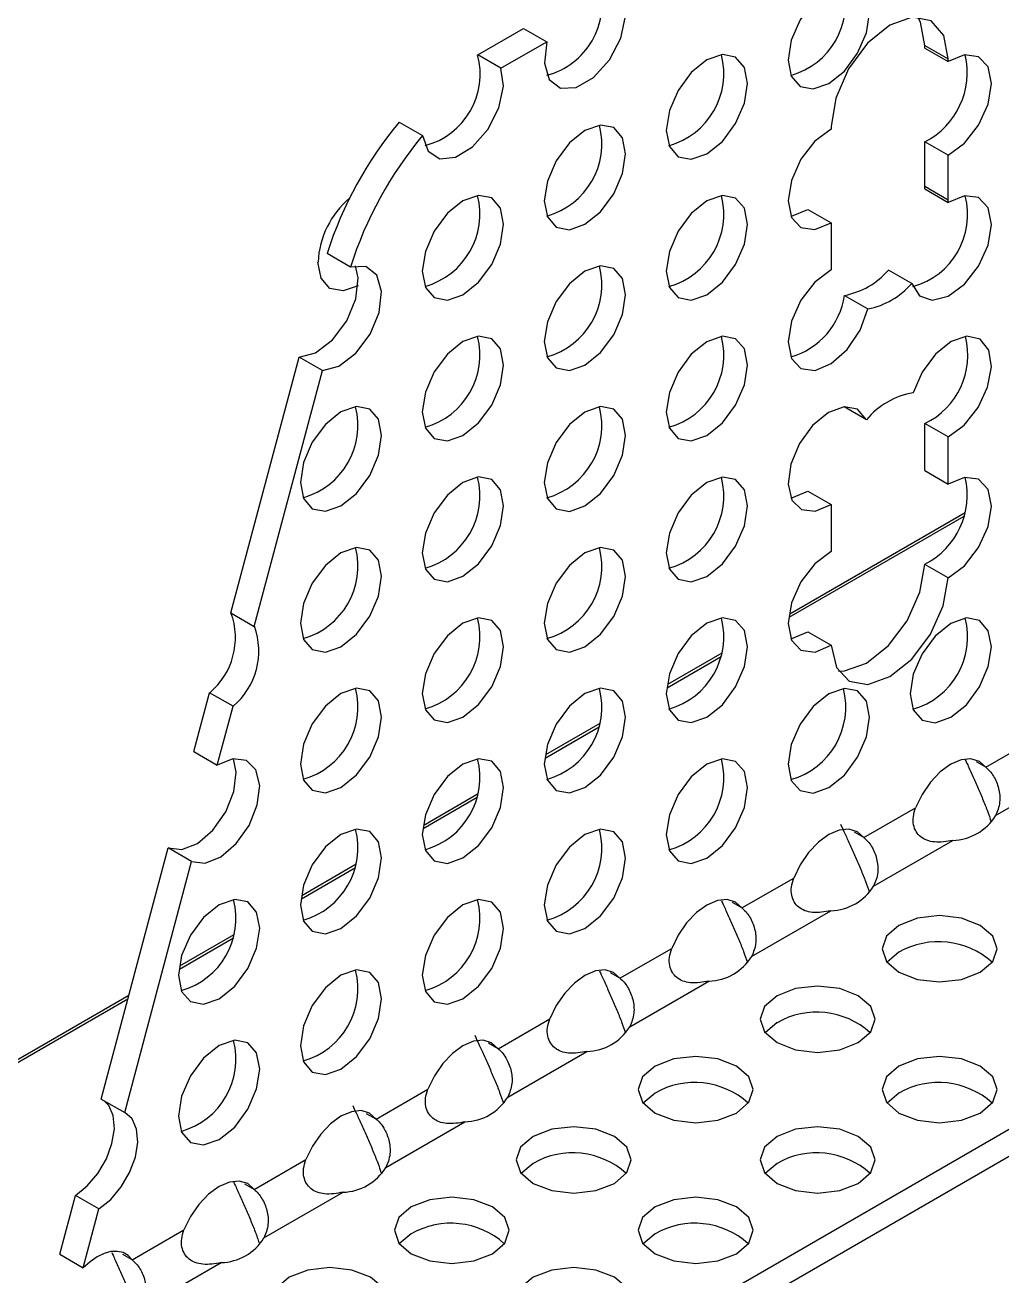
# Model space of a CAD drawing. Extents: x 0 to 8.3, y -7.63 to 0.
# Drawn here: x 4.811 to 5.873, y -6.572 to -5.212 of the extents above; entities that cross this region are included whole.
import ezdxf

# ---------------------------------------------------------------- set-up
doc = ezdxf.new("R2010")
doc.units = 0
doc.header["$LTSCALE"] = 0.5
doc.header["$MEASUREMENT"] = 0
doc.layers.add('Brackets', color=181, linetype='CONTINUOUS')
doc.layers.add('End Cap', color=92, linetype='CONTINUOUS')

msp = doc.modelspace()

# ---------------------------------------------------------------- linework, layer by layer
at = {"layer": 'Brackets', "transparency": 16777216}
for p, q in [((5.3029, -5.2447), (5.3528, -5.2159)), ((5.3528, -5.2159), (5.3782, -5.2305)), ((5.3282, -5.2593), (5.3782, -5.2305)), ((5.7892, -5.2345), (5.8146, -5.2491)), ((5.7892, -5.2374), (5.7892, -5.2345)), ((5.3282, -5.2593), (5.3029, -5.2447)), ((5.7892, -5.2374), (5.8146, -5.252)), ((5.8146, -5.252), (5.8146, -5.2491)), ((5.2176, -5.3179), (5.243, -5.3325)), ((5.6873, -5.3226), (5.6873, -5.3255)), ((5.8146, -5.3539), (5.7892, -5.3393)), ((5.7892, -5.3876), (5.7892, -5.3393)), ((5.8146, -5.4023), (5.8146, -5.3539)), ((5.7892, -5.3876), (5.8146, -5.4023)), ((5.7892, -5.3905), (5.8146, -5.4052)), ((5.6619, -5.4128), (5.6873, -5.4274)), ((5.6873, -5.4274), (5.6873, -5.4757)), ((5.1646, -5.4754), (5.1392, -5.4607)), ((5.7748, -5.4934), (5.7494, -5.4787)), ((5.7017, -5.5062), (5.7271, -5.5209)), ((5.0346, -5.8514), (5.1088, -5.5733)), ((5.1342, -5.588), (5.1088, -5.5733)), ((4.7887, -7.0724), (7.3696, -5.5829)), ((5.06, -5.8661), (5.1342, -5.588)), ((5.7256, -5.6414), (5.7013, -5.6273)), ((5.8146, -5.6602), (5.7892, -5.6455)), ((5.7892, -5.6968), (5.7892, -5.6455)), ((5.8146, -5.7114), (5.8146, -5.6602)), ((5.7892, -5.6968), (5.8146, -5.7114)), ((5.6619, -5.719), (5.6873, -5.7336)), ((5.6873, -5.7336), (5.6873, -5.7849)), ((5.8146, -5.8133), (5.7892, -5.7987)), ((5.0346, -5.8514), (5.06, -5.8661)), ((5.662, -5.8721), (5.6874, -5.8867)), ((4.9944, -6.0023), (5.0115, -5.9383)), ((5.0369, -5.953), (5.0115, -5.9383)), ((5.0198, -6.017), (5.0369, -5.953)), ((5.8554, -6.0193), (5.9117, -5.9868)), ((4.9944, -6.0023), (5.0198, -6.017)), ((5.8554, -6.0193), (5.8452, -6.0134)), ((5.866, -6.0719), (5.952, -6.0223)), ((5.7228, -6.0958), (5.7791, -6.0633)), ((5.7228, -6.0958), (5.7126, -6.0899)), ((4.8937, -6.3801), (4.9665, -6.107)), ((4.9919, -6.1217), (4.9665, -6.107)), ((5.7334, -6.1485), (5.8195, -6.0988)), ((4.9191, -6.3947), (4.9919, -6.1217)), ((5.5902, -6.1723), (5.6465, -6.1398)), ((5.5902, -6.1723), (5.58, -6.1664)), ((5.6008, -6.225), (5.6869, -6.1753)), ((4.7887, -7.0431), (6.2548, -6.1969)), ((5.4576, -6.2488), (5.514, -6.2163)), ((5.7609, -6.2205), (5.748, -6.2314)), ((5.4576, -6.2488), (5.4474, -6.2429)), ((5.4682, -6.3015), (5.5543, -6.2518)), ((5.3251, -6.3253), (5.3814, -6.2928)), ((5.6284, -6.297), (5.6154, -6.3079)), ((5.3251, -6.3253), (5.3148, -6.3194)), ((5.3356, -6.378), (5.4217, -6.3283)), ((5.1925, -6.4019), (5.2488, -6.3694)), ((5.4958, -6.3736), (5.4829, -6.3844)), ((5.7609, -6.3736), (5.748, -6.3844)), ((4.8937, -6.3801), (4.9191, -6.3947)), ((5.1925, -6.4019), (5.1822, -6.396)), ((5.2031, -6.4545), (5.2891, -6.4049)), ((5.0599, -6.4784), (5.1162, -6.4459)), ((5.3632, -6.4501), (5.3503, -6.4609)), ((5.6284, -6.4501), (5.6154, -6.4609)), ((5.0599, -6.4784), (5.0497, -6.4725)), ((4.8487, -6.5488), (4.8658, -6.4848)), ((4.8911, -6.4994), (4.8658, -6.4848)), ((5.0705, -6.5311), (5.1565, -6.4814)), ((4.8741, -6.5635), (4.8911, -6.4994)), ((4.9273, -6.5549), (4.9836, -6.5224)), ((5.2306, -6.5266), (5.2177, -6.5374)), ((5.4958, -6.5266), (5.4829, -6.5374)), ((4.8487, -6.5488), (4.8741, -6.5635)), ((4.9273, -6.5549), (4.9171, -6.549)), ((4.9379, -6.6076), (5.024, -6.5579))]:
    msp.add_line(p, q, dxfattribs=at)
at = {"layer": 'Brackets', "transparency": 16777216, "flags": 128}
for points in [[(5.6847, -5.1738), (5.6678, -5.1875), (5.6534, -5.2068), (5.6438, -5.2289), (5.6405, -5.2504), (5.6438, -5.268), (5.6534, -5.279), (5.6678, -5.2818), (5.6847, -5.2759), (5.7016, -5.2623), (5.7159, -5.2429), (5.7255, -5.2208), (5.7289, -5.1994), (5.7255, -5.1818), (5.7159, -5.1707), (5.7016, -5.1679), (5.6847, -5.1738)], [(5.3782, -5.2305), (5.3754, -5.2536), (5.3806, -5.2715), (5.393, -5.2809), (5.4101, -5.2801), (5.4289, -5.2692), (5.4461, -5.2503), (5.4584, -5.2267), (5.4636, -5.2027), (5.4608, -5.1828)], [(5.8146, -5.2491), (5.8098, -5.2238), (5.796, -5.2079), (5.7753, -5.2039), (5.751, -5.2124), (5.7266, -5.232), (5.706, -5.2599), (5.6922, -5.2917), (5.6873, -5.3226)], [(5.7892, -5.2345), (5.7844, -5.2092), (5.7814, -5.2038)], [(5.5521, -5.2503), (5.5352, -5.264), (5.5208, -5.2833), (5.5113, -5.3054), (5.5079, -5.3269), (5.5113, -5.3445), (5.5208, -5.3555), (5.5352, -5.3583), (5.5521, -5.3524), (5.569, -5.3388), (5.5833, -5.3194), (5.5929, -5.2974), (5.5963, -5.2759), (5.5929, -5.2583), (5.5833, -5.2473), (5.569, -5.2445), (5.5521, -5.2503)], [(5.8146, -5.3539), (5.8323, -5.3408), (5.8476, -5.3211), (5.8578, -5.2983), (5.8614, -5.276), (5.8578, -5.2578), (5.8476, -5.2468), (5.8323, -5.2448), (5.8146, -5.252)], [(5.243, -5.3325), (5.249, -5.3494), (5.2617, -5.3578), (5.2788, -5.3561), (5.2974, -5.3448), (5.3141, -5.3258), (5.326, -5.3025), (5.331, -5.2789), (5.3282, -5.2593)], [(5.4195, -5.3269), (5.4026, -5.3405), (5.3883, -5.3598), (5.3787, -5.3819), (5.3753, -5.4034), (5.3787, -5.421), (5.3883, -5.432), (5.4026, -5.4348), (5.4195, -5.4289), (5.4364, -5.4153), (5.4508, -5.396), (5.4603, -5.3739), (5.4637, -5.3524), (5.4603, -5.3348), (5.4508, -5.3238), (5.4364, -5.321), (5.4195, -5.3269)], [(5.6873, -5.3255), (5.6696, -5.3387), (5.6544, -5.3583), (5.6441, -5.3812), (5.6405, -5.4035), (5.6441, -5.4216), (5.6544, -5.4326), (5.6696, -5.4347), (5.6873, -5.4274)], [(5.2869, -5.4034), (5.27, -5.417), (5.2557, -5.4364), (5.2461, -5.4585), (5.2427, -5.4799), (5.2461, -5.4975), (5.2557, -5.5085), (5.27, -5.5113), (5.2869, -5.5055), (5.3038, -5.4918), (5.3182, -5.4725), (5.3278, -5.4504), (5.3311, -5.4289), (5.3278, -5.4113), (5.3182, -5.4003), (5.3038, -5.3975), (5.2869, -5.4034)], [(5.5521, -5.4035), (5.5352, -5.4171), (5.5208, -5.4364), (5.5113, -5.4585), (5.5079, -5.48), (5.5113, -5.4976), (5.5208, -5.5086), (5.5352, -5.5114), (5.5521, -5.5055), (5.569, -5.4919), (5.5833, -5.4726), (5.5929, -5.4505), (5.5963, -5.429), (5.5929, -5.4114), (5.5833, -5.4004), (5.569, -5.3976), (5.5521, -5.4035)], [(5.7748, -5.4934), (5.7832, -5.5068), (5.7972, -5.5116), (5.8145, -5.5071), (5.8322, -5.494), (5.8475, -5.4743), (5.8578, -5.4515), (5.8614, -5.4291), (5.8578, -5.4109), (5.8475, -5.3999), (5.8323, -5.3979), (5.8146, -5.4052)], [(5.6434, -5.4201), (5.6442, -5.42), (5.6619, -5.4128)], [(5.1088, -5.5733), (5.1267, -5.5686), (5.145, -5.5546), (5.1605, -5.5339), (5.1704, -5.51), (5.173, -5.4873), (5.1702, -5.4741)], [(5.1342, -5.588), (5.1521, -5.5832), (5.1704, -5.5692), (5.1859, -5.5485), (5.1958, -5.5247), (5.1984, -5.502), (5.1933, -5.4844), (5.1813, -5.4749), (5.1646, -5.4754)], [(5.4195, -5.48), (5.4026, -5.4936), (5.3883, -5.513), (5.3787, -5.5351), (5.3753, -5.5565), (5.3787, -5.5741), (5.3883, -5.5852), (5.4026, -5.5879), (5.4195, -5.5821), (5.4364, -5.5684), (5.4508, -5.5491), (5.4603, -5.527), (5.4637, -5.5055), (5.4603, -5.4879), (5.4508, -5.4769), (5.4364, -5.4741), (5.4195, -5.48)], [(5.6874, -5.4786), (5.6696, -5.4918), (5.6544, -5.5114), (5.6441, -5.5343), (5.6405, -5.5567), (5.6441, -5.5748), (5.6544, -5.5858), (5.6697, -5.5878), (5.6874, -5.5804), (5.7047, -5.565), (5.7187, -5.544), (5.7271, -5.5209)], [(5.2869, -5.5565), (5.27, -5.5701), (5.2557, -5.5895), (5.2461, -5.6116), (5.2427, -5.633), (5.2461, -5.6506), (5.2557, -5.6617), (5.27, -5.6645), (5.2869, -5.6586), (5.3038, -5.6449), (5.3182, -5.6256), (5.3278, -5.6035), (5.3311, -5.582), (5.3278, -5.5644), (5.3182, -5.5534), (5.3038, -5.5506), (5.2869, -5.5565)], [(5.5521, -5.5566), (5.5352, -5.5702), (5.5208, -5.5896), (5.5113, -5.6117), (5.5079, -5.6331), (5.5113, -5.6507), (5.5208, -5.6618), (5.5352, -5.6645), (5.5521, -5.6587), (5.569, -5.645), (5.5833, -5.6257), (5.5929, -5.6036), (5.5963, -5.5821), (5.5929, -5.5645), (5.5833, -5.5535), (5.569, -5.5507), (5.5521, -5.5566)], [(5.8146, -5.6602), (5.8319, -5.6474), (5.847, -5.6283), (5.8573, -5.6061), (5.8614, -5.584), (5.8586, -5.5657), (5.8492, -5.554), (5.8349, -5.5507), (5.8177, -5.5564), (5.8005, -5.5701), (5.786, -5.5897), (5.7763, -5.6121)], [(5.1543, -5.633), (5.1374, -5.6467), (5.1231, -5.666), (5.1135, -5.6881), (5.1101, -5.7096), (5.1135, -5.7272), (5.1231, -5.7382), (5.1374, -5.741), (5.1543, -5.7351), (5.1713, -5.7215), (5.1856, -5.7021), (5.1952, -5.68), (5.1985, -5.6586), (5.1952, -5.641), (5.1856, -5.6299), (5.1713, -5.6271), (5.1543, -5.633)], [(5.4195, -5.6331), (5.4026, -5.6468), (5.3883, -5.6661), (5.3787, -5.6882), (5.3753, -5.7097), (5.3787, -5.7272), (5.3883, -5.7383), (5.4026, -5.7411), (5.4195, -5.7352), (5.4364, -5.7215), (5.4508, -5.7022), (5.4603, -5.6801), (5.4637, -5.6586), (5.4603, -5.641), (5.4508, -5.63), (5.4364, -5.6272), (5.4195, -5.6331)], [(5.7256, -5.6414), (5.716, -5.6301), (5.7014, -5.6273), (5.6842, -5.6335), (5.6671, -5.6476), (5.6527, -5.6674), (5.6434, -5.6899), (5.6405, -5.7115), (5.6446, -5.7288), (5.655, -5.7392), (5.67, -5.7408), (5.6873, -5.7336)], [(5.2869, -5.7096), (5.27, -5.7233), (5.2557, -5.7426), (5.2461, -5.7647), (5.2427, -5.7862), (5.2461, -5.8038), (5.2557, -5.8148), (5.27, -5.8176), (5.2869, -5.8117), (5.3038, -5.7981), (5.3182, -5.7787), (5.3278, -5.7566), (5.3311, -5.7352), (5.3278, -5.7176), (5.3182, -5.7065), (5.3038, -5.7037), (5.2869, -5.7096)], [(5.5521, -5.7097), (5.5352, -5.7234), (5.5208, -5.7427), (5.5113, -5.7648), (5.5079, -5.7863), (5.5113, -5.8038), (5.5208, -5.8149), (5.5352, -5.8177), (5.5521, -5.8118), (5.569, -5.7981), (5.5833, -5.7788), (5.5929, -5.7567), (5.5963, -5.7352), (5.5929, -5.7176), (5.5833, -5.7066), (5.569, -5.7038), (5.5521, -5.7097)], [(5.8146, -5.8133), (5.8323, -5.8002), (5.8475, -5.7805), (5.8578, -5.7577), (5.8614, -5.7353), (5.8578, -5.7172), (5.8476, -5.7062), (5.8323, -5.7041), (5.8146, -5.7114)], [(5.6434, -5.7264), (5.6446, -5.7262), (5.6619, -5.719)], [(5.1543, -5.7861), (5.1374, -5.7998), (5.1231, -5.8191), (5.1135, -5.8412), (5.1101, -5.8627), (5.1135, -5.8803), (5.1231, -5.8913), (5.1374, -5.8941), (5.1543, -5.8882), (5.1713, -5.8746), (5.1856, -5.8552), (5.1952, -5.8332), (5.1985, -5.8117), (5.1952, -5.7941), (5.1856, -5.7831), (5.1713, -5.7803), (5.1543, -5.7861)], [(5.4195, -5.7862), (5.4026, -5.7999), (5.3883, -5.8192), (5.3787, -5.8413), (5.3753, -5.8628), (5.3787, -5.8804), (5.3883, -5.8914), (5.4026, -5.8942), (5.4195, -5.8883), (5.4364, -5.8747), (5.4508, -5.8553), (5.4603, -5.8332), (5.4637, -5.8118), (5.4603, -5.7942), (5.4508, -5.7831), (5.4364, -5.7803), (5.4195, -5.7862)], [(5.6873, -5.7849), (5.6696, -5.7981), (5.6544, -5.8177), (5.6441, -5.8405), (5.6405, -5.8629), (5.6441, -5.881), (5.6544, -5.892), (5.6697, -5.894), (5.6874, -5.8867)], [(5.6951, -5.9148), (5.7018, -5.9146), (5.7256, -5.9062), (5.7494, -5.8871), (5.7697, -5.8601), (5.7837, -5.8291), (5.7892, -5.7987)], [(5.6874, -5.8867), (5.6929, -5.9108), (5.7068, -5.9257), (5.7272, -5.9292), (5.751, -5.9208), (5.7748, -5.9017), (5.7951, -5.8747), (5.8091, -5.8438), (5.8146, -5.8133)], [(5.2869, -5.8627), (5.27, -5.8764), (5.2557, -5.8957), (5.2461, -5.9178), (5.2427, -5.9393), (5.2461, -5.9569), (5.2557, -5.9679), (5.27, -5.9707), (5.2869, -5.9648), (5.3038, -5.9512), (5.3182, -5.9318), (5.3278, -5.9098), (5.3311, -5.8883), (5.3278, -5.8707), (5.3182, -5.8597), (5.3038, -5.8569), (5.2869, -5.8627)], [(5.5521, -5.8628), (5.5352, -5.8765), (5.5208, -5.8958), (5.5113, -5.9179), (5.5079, -5.9394), (5.5113, -5.957), (5.5208, -5.968), (5.5352, -5.9708), (5.5521, -5.9649), (5.569, -5.9513), (5.5833, -5.9319), (5.5929, -5.9098), (5.5963, -5.8884), (5.5929, -5.8708), (5.5833, -5.8597), (5.569, -5.8569), (5.5521, -5.8628)], [(5.8173, -5.8629), (5.8003, -5.8766), (5.786, -5.8959), (5.7764, -5.918), (5.7731, -5.9395), (5.7764, -5.957), (5.786, -5.9681), (5.8003, -5.9709), (5.8173, -5.965), (5.8342, -5.9513), (5.8485, -5.932), (5.8581, -5.9099), (5.8614, -5.8884), (5.8581, -5.8709), (5.8485, -5.8598), (5.8342, -5.857), (5.8173, -5.8629)], [(5.6434, -5.8795), (5.6443, -5.8794), (5.662, -5.8721)], [(5.1543, -5.9393), (5.1374, -5.9529), (5.1231, -5.9722), (5.1135, -5.9943), (5.1101, -6.0158), (5.1135, -6.0334), (5.1231, -6.0444), (5.1374, -6.0472), (5.1543, -6.0413), (5.1713, -6.0277), (5.1856, -6.0084), (5.1952, -5.9863), (5.1985, -5.9648), (5.1952, -5.9472), (5.1856, -5.9362), (5.1713, -5.9334), (5.1543, -5.9393)], [(5.4195, -5.9393), (5.4026, -5.953), (5.3883, -5.9723), (5.3787, -5.9944), (5.3753, -6.0159), (5.3787, -6.0335), (5.3883, -6.0445), (5.4026, -6.0473), (5.4195, -6.0414), (5.4364, -6.0278), (5.4508, -6.0084), (5.4603, -5.9864), (5.4637, -5.9649), (5.4603, -5.9473), (5.4508, -5.9363), (5.4364, -5.9335), (5.4195, -5.9393)], [(5.6847, -5.9394), (5.6678, -5.9531), (5.6534, -5.9724), (5.6438, -5.9945), (5.6405, -6.016), (5.6438, -6.0336), (5.6534, -6.0446), (5.6678, -6.0474), (5.6847, -6.0415), (5.7016, -6.0279), (5.7159, -6.0085), (5.7255, -5.9864), (5.7289, -5.965), (5.7255, -5.9474), (5.7159, -5.9363), (5.7016, -5.9336), (5.6847, -5.9394)], [(4.9665, -6.107), (4.9812, -6.1089), (4.9983, -6.1021), (5.015, -6.0877), (5.029, -6.0679), (5.0379, -6.0457), (5.0405, -6.0245), (5.0376, -6.01)], [(4.9919, -6.1217), (5.0066, -6.1235), (5.0237, -6.1167), (5.0404, -6.1023), (5.0543, -6.0825), (5.0633, -6.0603), (5.0659, -6.0391), (5.0618, -6.0221), (5.0516, -6.012), (5.0368, -6.0101), (5.0198, -6.017)], [(5.2869, -6.0159), (5.27, -6.0295), (5.2557, -6.0488), (5.2461, -6.0709), (5.2427, -6.0924), (5.2461, -6.11), (5.2557, -6.121), (5.27, -6.1238), (5.2869, -6.1179), (5.3038, -6.1043), (5.3182, -6.085), (5.3278, -6.0629), (5.3311, -6.0414), (5.3278, -6.0238), (5.3182, -6.0128), (5.3038, -6.01), (5.2869, -6.0159)], [(5.5521, -6.0159), (5.5352, -6.0296), (5.5208, -6.0489), (5.5113, -6.071), (5.5079, -6.0925), (5.5113, -6.1101), (5.5208, -6.1211), (5.5352, -6.1239), (5.5521, -6.118), (5.569, -6.1044), (5.5833, -6.085), (5.5929, -6.063), (5.5963, -6.0415), (5.5929, -6.0239), (5.5833, -6.0129), (5.569, -6.0101), (5.5521, -6.0159)], [(5.8554, -6.0193), (5.8484, -6.0129), (5.8392, -6.0101), (5.8286, -6.0112), (5.8173, -6.016), (5.8059, -6.0243), (5.7953, -6.0355), (5.7862, -6.0488), (5.7791, -6.0633)], [(5.1543, -6.0924), (5.1374, -6.106), (5.1231, -6.1254), (5.1135, -6.1475), (5.1101, -6.1689), (5.1135, -6.1865), (5.1231, -6.1976), (5.1374, -6.2003), (5.1543, -6.1945), (5.1713, -6.1808), (5.1856, -6.1615), (5.1952, -6.1394), (5.1985, -6.1179), (5.1952, -6.1003), (5.1856, -6.0893), (5.1713, -6.0865), (5.1543, -6.0924)], [(5.4195, -6.0925), (5.4026, -6.1061), (5.3883, -6.1255), (5.3787, -6.1475), (5.3753, -6.169), (5.3787, -6.1866), (5.3883, -6.1976), (5.4026, -6.2004), (5.4195, -6.1945), (5.4364, -6.1809), (5.4508, -6.1616), (5.4603, -6.1395), (5.4637, -6.118), (5.4603, -6.1004), (5.4508, -6.0894), (5.4364, -6.0866), (5.4195, -6.0925)], [(5.7228, -6.0958), (5.7158, -6.0894), (5.7066, -6.0866), (5.696, -6.0877), (5.6847, -6.0925), (5.6733, -6.1008), (5.6627, -6.112), (5.6536, -6.1253), (5.6465, -6.1398)], [(5.0218, -6.1689), (5.0048, -6.1825), (4.9905, -6.2019), (4.9809, -6.224), (4.9776, -6.2454), (4.9809, -6.263), (4.9905, -6.2741), (5.0048, -6.2769), (5.0218, -6.271), (5.0387, -6.2573), (5.053, -6.238), (5.0626, -6.2159), (5.066, -6.1944), (5.0626, -6.1768), (5.053, -6.1658), (5.0387, -6.163), (5.0218, -6.1689)], [(5.2869, -6.169), (5.27, -6.1826), (5.2557, -6.202), (5.2461, -6.2241), (5.2427, -6.2455), (5.2461, -6.2631), (5.2557, -6.2742), (5.27, -6.2769), (5.2869, -6.2711), (5.3038, -6.2574), (5.3182, -6.2381), (5.3278, -6.216), (5.3311, -6.1945), (5.3278, -6.1769), (5.3182, -6.1659), (5.3038, -6.1631), (5.2869, -6.169)], [(5.5902, -6.1723), (5.5832, -6.1659), (5.5741, -6.1631), (5.5635, -6.1642), (5.5521, -6.1691), (5.5407, -6.1773), (5.5301, -6.1885), (5.521, -6.2018), (5.514, -6.2163)], [(5.7609, -6.1912), (5.7474, -6.2029), (5.7426, -6.2167), (5.7474, -6.2305), (5.7609, -6.2422), (5.7812, -6.25), (5.8051, -6.2528), (5.829, -6.25), (5.8493, -6.2422), (5.8629, -6.2305), (5.8676, -6.2167), (5.8629, -6.2029), (5.8493, -6.1912), (5.829, -6.1834), (5.8051, -6.1806), (5.7812, -6.1834), (5.7609, -6.1912)], [(5.1543, -6.2455), (5.1374, -6.2591), (5.1231, -6.2785), (5.1135, -6.3006), (5.1101, -6.3221), (5.1135, -6.3396), (5.1231, -6.3507), (5.1374, -6.3535), (5.1543, -6.3476), (5.1713, -6.3339), (5.1856, -6.3146), (5.1952, -6.2925), (5.1985, -6.271), (5.1952, -6.2534), (5.1856, -6.2424), (5.1713, -6.2396), (5.1543, -6.2455)], [(5.4576, -6.2488), (5.4506, -6.2424), (5.4415, -6.2397), (5.4309, -6.2407), (5.4195, -6.2456), (5.4081, -6.2539), (5.3975, -6.265), (5.3884, -6.2783), (5.3814, -6.2928)], [(5.6284, -6.2677), (5.6148, -6.2794), (5.61, -6.2932), (5.6148, -6.307), (5.6284, -6.3187), (5.6486, -6.3266), (5.6725, -6.3293), (5.6965, -6.3266), (5.7167, -6.3187), (5.7303, -6.307), (5.735, -6.2932), (5.7303, -6.2794), (5.7167, -6.2677), (5.6965, -6.2599), (5.6725, -6.2572), (5.6486, -6.2599), (5.6284, -6.2677)], [(5.0218, -6.322), (5.0048, -6.3357), (4.9905, -6.355), (4.9809, -6.3771), (4.9776, -6.3986), (4.9809, -6.4162), (4.9905, -6.4272), (5.0048, -6.43), (5.0218, -6.4241), (5.0387, -6.4105), (5.053, -6.3911), (5.0626, -6.369), (5.066, -6.3476), (5.0626, -6.33), (5.053, -6.3189), (5.0387, -6.3161), (5.0218, -6.322)], [(5.3251, -6.3253), (5.318, -6.3189), (5.3089, -6.3162), (5.2983, -6.3173), (5.2869, -6.3221), (5.2756, -6.3304), (5.265, -6.3415), (5.2558, -6.3548), (5.2488, -6.3694)], [(5.4958, -6.3442), (5.4822, -6.3559), (5.4775, -6.3697), (5.4822, -6.3835), (5.4958, -6.3953), (5.516, -6.4031), (5.54, -6.4058), (5.5639, -6.4031), (5.5842, -6.3953), (5.5977, -6.3835), (5.6025, -6.3697), (5.5977, -6.3559), (5.5842, -6.3442), (5.5639, -6.3364), (5.54, -6.3337), (5.516, -6.3364), (5.4958, -6.3442)], [(5.7609, -6.3442), (5.7474, -6.3559), (5.7426, -6.3697), (5.7474, -6.3835), (5.7609, -6.3953), (5.7812, -6.4031), (5.8051, -6.4058), (5.829, -6.4031), (5.8493, -6.3953), (5.8629, -6.3835), (5.8676, -6.3697), (5.8629, -6.3559), (5.8493, -6.3442), (5.829, -6.3364), (5.8051, -6.3337), (5.7812, -6.3364), (5.7609, -6.3442)], [(4.8658, -6.4848), (4.8785, -6.4746), (4.8899, -6.461), (4.8992, -6.4451), (4.9053, -6.4284), (4.9079, -6.4123), (4.9067, -6.398), (4.9018, -6.387), (4.8963, -6.3816)], [(5.1925, -6.4019), (5.1854, -6.3955), (5.1763, -6.3927), (5.1657, -6.3938), (5.1543, -6.3986), (5.143, -6.4069), (5.1324, -6.4181), (5.1232, -6.4314), (5.1162, -6.4459)], [(4.8911, -6.4994), (4.9039, -6.4892), (4.9153, -6.4756), (4.9245, -6.4598), (4.9307, -6.4431), (4.9333, -6.4269), (4.9321, -6.4127), (4.9272, -6.4016), (4.9191, -6.3947)], [(5.3632, -6.4208), (5.3496, -6.4325), (5.3449, -6.4463), (5.3496, -6.4601), (5.3632, -6.4718), (5.3835, -6.4796), (5.4074, -6.4823), (5.4313, -6.4796), (5.4516, -6.4718), (5.4651, -6.4601), (5.4699, -6.4463), (5.4651, -6.4325), (5.4516, -6.4208), (5.4313, -6.4129), (5.4074, -6.4102), (5.3835, -6.4129), (5.3632, -6.4208)], [(5.6284, -6.4208), (5.6148, -6.4325), (5.61, -6.4463), (5.6148, -6.4601), (5.6284, -6.4718), (5.6486, -6.4796), (5.6725, -6.4823), (5.6965, -6.4796), (5.7167, -6.4718), (5.7303, -6.4601), (5.735, -6.4463), (5.7303, -6.4325), (5.7167, -6.4208), (5.6965, -6.4129), (5.6725, -6.4102), (5.6486, -6.4129), (5.6284, -6.4208)], [(5.0599, -6.4784), (5.0529, -6.472), (5.0437, -6.4692), (5.0331, -6.4703), (5.0218, -6.4751), (5.0104, -6.4834), (4.9998, -6.4946), (4.9907, -6.5079), (4.9836, -6.5224)], [(5.2306, -6.4973), (5.2171, -6.509), (5.2123, -6.5228), (5.2171, -6.5366), (5.2306, -6.5483), (5.2509, -6.5561), (5.2748, -6.5589), (5.2987, -6.5561), (5.319, -6.5483), (5.3325, -6.5366), (5.3373, -6.5228), (5.3325, -6.509), (5.319, -6.4973), (5.2987, -6.4895), (5.2748, -6.4867), (5.2509, -6.4895), (5.2306, -6.4973)], [(5.4958, -6.4973), (5.4822, -6.509), (5.4775, -6.5228), (5.4822, -6.5366), (5.4958, -6.5483), (5.516, -6.5561), (5.54, -6.5589), (5.5639, -6.5561), (5.5842, -6.5483), (5.5977, -6.5366), (5.6025, -6.5228), (5.5977, -6.509), (5.5842, -6.4973), (5.5639, -6.4895), (5.54, -6.4867), (5.516, -6.4895), (5.4958, -6.4973)], [(4.9273, -6.5549), (4.9229, -6.5502), (4.9174, -6.5471), (4.9111, -6.5457), (4.9042, -6.546), (4.8967, -6.548), (4.8891, -6.5517), (4.8815, -6.5569), (4.8741, -6.5635)], [(5.098, -6.5738), (5.0845, -6.5855), (5.0797, -6.5993), (5.0845, -6.6131), (5.098, -6.6248), (5.1183, -6.6326), (5.1422, -6.6354), (5.1661, -6.6326), (5.1864, -6.6248), (5.2, -6.6131), (5.2047, -6.5993), (5.2, -6.5855), (5.1864, -6.5738), (5.1661, -6.566), (5.1422, -6.5632), (5.1183, -6.566), (5.098, -6.5738)], [(5.3632, -6.5738), (5.3496, -6.5855), (5.3449, -6.5993), (5.3496, -6.6131), (5.3632, -6.6248), (5.3835, -6.6326), (5.4074, -6.6354), (5.4313, -6.6326), (5.4516, -6.6248), (5.4651, -6.6131), (5.4699, -6.5993), (5.4651, -6.5855), (5.4516, -6.5738), (5.4313, -6.566), (5.4074, -6.5632), (5.3835, -6.566), (5.3632, -6.5738)]]:
    msp.add_lwpolyline(points, dxfattribs=at)
at = {"layer": 'Brackets', "transparency": 16777216}
for centre, radius, start, end in [((5.3576, -5.189), 0.0806, 284.8492, 15.0196), ((5.6215, -5.1884), 0.0816, 285.6115, 14.4061), ((5.2248, -5.2654), 0.0808, 284.9947, 14.874), ((5.4889, -5.2649), 0.0816, 285.6115, 14.4061), ((5.7499, -5.2636), 0.0853, 297.4311, 12.796), ((5.5424, -5.5892), 0.4232, 140.1172, 162.3217), ((5.3563, -5.3414), 0.0816, 285.6115, 14.4061), ((5.5678, -5.6039), 0.4232, 140.1172, 162.3217), ((5.2237, -5.4179), 0.0816, 285.6115, 14.4061), ((5.4889, -5.418), 0.0816, 285.6115, 14.4061), ((5.7545, -5.4184), 0.0812, 285.3406, 14.677), ((5.7018, -5.3876), 0.0874, 358.065, 359.9906), ((5.7272, -5.4022), 0.0874, 358.065, 359.9906), ((5.3563, -5.4945), 0.0816, 285.6115, 14.4061), ((5.7697, -5.4757), 0.0824, 179.99, 181.9933), ((5.6863, -5.4244), 0.0833, 280.6799, 319.3025), ((5.7117, -5.439), 0.0833, 280.6799, 319.3025), ((5.6205, -5.4944), 0.0821, 286.2477, 351.7082), ((5.2237, -5.5711), 0.0816, 285.6115, 14.4061), ((5.4889, -5.5711), 0.0816, 285.6115, 14.4061), ((5.7533, -5.5714), 0.0824, 295.8357, 14.3914), ((5.7899, -5.6942), 0.0831, 99.3814, 140.601), ((5.0911, -5.6476), 0.0816, 285.6115, 14.4061), ((5.3563, -5.6477), 0.0816, 285.6115, 14.4061), ((5.2237, -5.7242), 0.0816, 285.6115, 14.4061), ((5.4889, -5.7243), 0.0816, 285.6115, 14.4061), ((5.7499, -5.7229), 0.0853, 297.3983, 12.7956), ((5.0911, -5.8007), 0.0816, 285.6115, 14.4061), ((5.3563, -5.8008), 0.0816, 285.6115, 14.4061), ((4.9613, -5.8784), 0.0782, 309.9531, 20.1858), ((5.2237, -5.8773), 0.0816, 285.6115, 14.4061), ((5.4889, -5.8774), 0.0816, 285.6115, 14.4061), ((5.754, -5.8775), 0.0816, 285.6115, 14.4061), ((4.9867, -5.893), 0.0782, 309.9531, 20.1858), ((5.0911, -5.9538), 0.0816, 285.6115, 14.4061), ((5.3563, -5.9539), 0.0816, 285.6115, 14.4061), ((5.6215, -5.954), 0.0816, 285.6115, 14.4061), ((5.2237, -6.0304), 0.0816, 285.6115, 14.4061), ((5.4889, -6.0305), 0.0816, 285.6115, 14.4061), ((5.8177, -6.042), 0.0569, 271.8128, 328.1695), ((5.0911, -6.1069), 0.0816, 285.6115, 14.4061), ((5.3563, -6.107), 0.0816, 285.6115, 14.4061), ((5.6851, -6.1185), 0.0569, 271.8128, 328.1695), ((4.9585, -6.1835), 0.0816, 285.6115, 14.4061), ((5.2237, -6.1835), 0.0816, 285.6115, 14.4061), ((5.8041, -6.296), 0.087, 48.0382, 119.7374), ((5.5525, -6.195), 0.0569, 271.8128, 328.1695), ((5.0911, -6.2601), 0.0816, 285.6115, 14.4061), ((5.6715, -6.3726), 0.087, 48.0382, 119.7374), ((5.4199, -6.2715), 0.0569, 271.8128, 328.1695), ((4.9585, -6.3366), 0.0816, 285.6115, 14.4061), ((5.5389, -6.4491), 0.087, 48.0382, 119.7374), ((5.8041, -6.4491), 0.087, 48.0382, 119.7374), ((5.2873, -6.348), 0.0569, 271.8128, 328.1695), ((5.4063, -6.5256), 0.087, 48.0382, 119.7374), ((5.6715, -6.5256), 0.087, 48.0382, 119.7374), ((5.1547, -6.4245), 0.0569, 271.8128, 328.1695), ((5.2737, -6.6021), 0.087, 48.0382, 119.7374), ((5.5389, -6.6021), 0.087, 48.0382, 119.7374), ((5.0222, -6.5011), 0.0569, 271.8128, 328.1695)]:
    msp.add_arc(centre, radius, start, end, dxfattribs=at)
for points, knots in [([(5.8331, -6.0113), (5.8337, -6.0126), (5.8359, -6.0173), (5.8404, -6.0273), (5.8463, -6.0404), (5.852, -6.0539), (5.8573, -6.0669), (5.8599, -6.0748), (5.8612, -6.0787)], [0, 0, 0, 0, 0.079125, 0.271754, 0.45624, 0.637098, 0.819118, 1, 1, 1, 1]), ([(5.8554, -6.0193), (5.8569, -6.0205), (5.8596, -6.0229), (5.8637, -6.0286), (5.867, -6.0352), (5.8695, -6.0425), (5.8707, -6.05), (5.8706, -6.061), (5.8679, -6.0674), (5.866, -6.0719)], [0, 0, 0, 0, 0.12992, 0.242037, 0.343623, 0.444264, 0.553789, 0.679972, 1, 1, 1, 1]), ([(5.8195, -6.0988), (5.8128, -6.1), (5.8035, -6.1017), (5.7914, -6.0992), (5.7844, -6.0954), (5.7792, -6.0894), (5.7764, -6.0817), (5.7761, -6.0725), (5.7781, -6.0665), (5.7791, -6.0633)], [0, 0, 0, 0, 0.28993, 0.408037, 0.51552, 0.620506, 0.731668, 0.856396, 1, 1, 1, 1]), ([(5.6974, -6.0811), (5.699, -6.0846), (5.7022, -6.0913), (5.7078, -6.1038), (5.7137, -6.117), (5.7195, -6.1304), (5.7247, -6.1435), (5.7274, -6.1513), (5.7287, -6.1552)], [0, 0, 0, 0, 0.181901, 0.353032, 0.516927, 0.677601, 0.839306, 1, 1, 1, 1]), ([(5.7228, -6.0958), (5.7243, -6.0971), (5.727, -6.0994), (5.7311, -6.1051), (5.7345, -6.1117), (5.7369, -6.119), (5.7381, -6.1265), (5.7381, -6.1375), (5.7353, -6.1439), (5.7334, -6.1485)], [0, 0, 0, 0, 0.1299201, 0.2420367, 0.3436235, 0.4442637, 0.5537893, 0.6799724, 1, 1, 1, 1]), ([(5.6869, -6.1753), (5.6802, -6.1765), (5.6709, -6.1783), (5.6588, -6.1757), (5.6518, -6.1719), (5.6467, -6.1659), (5.6438, -6.1582), (5.6435, -6.149), (5.6455, -6.143), (5.6465, -6.1398)], [0, 0, 0, 0, 0.28993, 0.408037, 0.5155201, 0.6205058, 0.731668, 0.8563965, 1, 1, 1, 1]), ([(5.5679, -6.1643), (5.5686, -6.1657), (5.5707, -6.1703), (5.5753, -6.1804), (5.5811, -6.1935), (5.5869, -6.2069), (5.5922, -6.22), (5.5948, -6.2278), (5.5961, -6.2317)], [0, 0, 0, 0, 0.079125, 0.271754, 0.45624, 0.637098, 0.819118, 1, 1, 1, 1]), ([(5.5902, -6.1723), (5.5917, -6.1736), (5.5944, -6.176), (5.5985, -6.1816), (5.6019, -6.1882), (5.6043, -6.1955), (5.6055, -6.203), (5.6055, -6.214), (5.6028, -6.2204), (5.6008, -6.225)], [0, 0, 0, 0, 0.12992, 0.242037, 0.343623, 0.444264, 0.553789, 0.679972, 1, 1, 1, 1]), ([(5.5543, -6.2518), (5.5477, -6.253), (5.5383, -6.2548), (5.5262, -6.2522), (5.5192, -6.2484), (5.5141, -6.2425), (5.5113, -6.2347), (5.5109, -6.2256), (5.5129, -6.2195), (5.514, -6.2163)], [0, 0, 0, 0, 0.28993, 0.408037, 0.51552, 0.620506, 0.731668, 0.856396, 1, 1, 1, 1]), ([(5.4353, -6.2408), (5.436, -6.2422), (5.4381, -6.2468), (5.4427, -6.2569), (5.4485, -6.27), (5.4543, -6.2834), (5.4596, -6.2965), (5.4622, -6.3043), (5.4635, -6.3082)], [0, 0, 0, 0, 0.079125, 0.271754, 0.45624, 0.637098, 0.819118, 1, 1, 1, 1]), ([(5.4576, -6.2488), (5.4591, -6.2501), (5.4619, -6.2525), (5.4659, -6.2581), (5.4693, -6.2648), (5.4717, -6.2721), (5.473, -6.2796), (5.4729, -6.2905), (5.4702, -6.2969), (5.4682, -6.3015)], [0, 0, 0, 0, 0.12992, 0.242037, 0.343623, 0.444264, 0.553789, 0.679972, 1, 1, 1, 1]), ([(5.4217, -6.3283), (5.4151, -6.3296), (5.4057, -6.3313), (5.3937, -6.3288), (5.3867, -6.3249), (5.3815, -6.319), (5.3787, -6.3112), (5.3783, -6.3021), (5.3803, -6.2961), (5.3814, -6.2928)], [0, 0, 0, 0, 0.28993, 0.408037, 0.5155201, 0.6205058, 0.731668, 0.8563965, 1, 1, 1, 1]), ([(5.2997, -6.3107), (5.3013, -6.3141), (5.3044, -6.3208), (5.3101, -6.3333), (5.3159, -6.3465), (5.3217, -6.3599), (5.327, -6.373), (5.3296, -6.3808), (5.3309, -6.3847)], [0, 0, 0, 0, 0.181901, 0.353032, 0.516927, 0.677601, 0.839306, 1, 1, 1, 1]), ([(5.3251, -6.3253), (5.3265, -6.3266), (5.3293, -6.329), (5.3333, -6.3347), (5.3367, -6.3413), (5.3392, -6.3486), (5.3404, -6.3561), (5.3403, -6.367), (5.3376, -6.3734), (5.3356, -6.378)], [0, 0, 0, 0, 0.12992, 0.242037, 0.343623, 0.444264, 0.553789, 0.679972, 1, 1, 1, 1]), ([(5.2891, -6.4049), (5.2825, -6.4061), (5.2732, -6.4078), (5.2611, -6.4053), (5.2541, -6.4014), (5.2489, -6.3955), (5.2461, -6.3878), (5.2458, -6.3786), (5.2477, -6.3726), (5.2488, -6.3694)], [0, 0, 0, 0, 0.28993, 0.408037, 0.51552, 0.620506, 0.731668, 0.856396, 1, 1, 1, 1]), ([(5.1671, -6.3872), (5.1687, -6.3907), (5.1718, -6.3973), (5.1775, -6.4099), (5.1834, -6.423), (5.1891, -6.4365), (5.1944, -6.4495), (5.197, -6.4574), (5.1983, -6.4613)], [0, 0, 0, 0, 0.181901, 0.353032, 0.516927, 0.677601, 0.839306, 1, 1, 1, 1]), ([(5.1925, -6.4019), (5.1939, -6.4031), (5.1967, -6.4055), (5.2008, -6.4112), (5.2041, -6.4178), (5.2066, -6.4251), (5.2078, -6.4326), (5.2077, -6.4436), (5.205, -6.4499), (5.2031, -6.4545)], [0, 0, 0, 0, 0.1299201, 0.2420367, 0.3436235, 0.4442637, 0.5537893, 0.6799724, 1, 1, 1, 1]), ([(5.1565, -6.4814), (5.1499, -6.4826), (5.1406, -6.4843), (5.1285, -6.4818), (5.1215, -6.478), (5.1163, -6.472), (5.1135, -6.4643), (5.1132, -6.4551), (5.1152, -6.4491), (5.1162, -6.4459)], [0, 0, 0, 0, 0.28993, 0.408037, 0.51552, 0.620506, 0.731668, 0.856396, 1, 1, 1, 1]), ([(5.0376, -6.4704), (5.0382, -6.4717), (5.0404, -6.4764), (5.0449, -6.4864), (5.0508, -6.4995), (5.0565, -6.513), (5.0618, -6.5261), (5.0644, -6.5339), (5.0658, -6.5378)], [0, 0, 0, 0, 0.079125, 0.271754, 0.45624, 0.637098, 0.819118, 1, 1, 1, 1]), ([(5.0599, -6.4784), (5.0614, -6.4797), (5.0641, -6.482), (5.0682, -6.4877), (5.0716, -6.4943), (5.074, -6.5016), (5.0752, -6.5091), (5.0751, -6.5201), (5.0724, -6.5265), (5.0705, -6.5311)], [0, 0, 0, 0, 0.12992, 0.242037, 0.343623, 0.444264, 0.553789, 0.679972, 1, 1, 1, 1]), ([(5.024, -6.5579), (5.0173, -6.5591), (5.008, -6.5608), (4.9959, -6.5583), (4.9889, -6.5545), (4.9837, -6.5485), (4.9809, -6.5408), (4.9806, -6.5316), (4.9826, -6.5256), (4.9836, -6.5224)], [0, 0, 0, 0, 0.28993, 0.408037, 0.51552, 0.620506, 0.731668, 0.856396, 1, 1, 1, 1]), ([(4.905, -6.5469), (4.9056, -6.5482), (4.9078, -6.5529), (4.9123, -6.563), (4.9182, -6.5761), (4.924, -6.5895), (4.9293, -6.6026), (4.9319, -6.6104), (4.9332, -6.6143)], [0, 0, 0, 0, 0.079125, 0.271754, 0.45624, 0.637098, 0.819118, 1, 1, 1, 1]), ([(4.9273, -6.5549), (4.9288, -6.5562), (4.9315, -6.5586), (4.9356, -6.5642), (4.939, -6.5708), (4.9414, -6.5781), (4.9426, -6.5856), (4.9426, -6.5966), (4.9398, -6.603), (4.9379, -6.6076)], [0, 0, 0, 0, 0.12992, 0.242037, 0.343623, 0.444264, 0.553789, 0.679972, 1, 1, 1, 1])]:
    msp.add_open_spline(points, degree=3, knots=knots, dxfattribs=at)
at = {"layer": 'End Cap', "transparency": 16777216}
for p, q in [((5.6416, -5.8562), (5.832, -5.7463)), ((5.6422, -5.8525), (5.833, -5.7423)), ((5.5089, -5.9328), (5.5676, -5.8989)), ((5.5095, -5.929), (5.5686, -5.8949)), ((5.3764, -6.0093), (5.4351, -5.9754)), ((5.3769, -6.0056), (5.436, -5.9714)), ((5.2438, -6.0858), (5.3025, -6.0519)), ((5.2444, -6.0821), (5.3034, -6.048)), ((5.1112, -6.1623), (5.1699, -6.1284)), ((5.1118, -6.1586), (5.1709, -6.1245)), ((4.9792, -6.2351), (5.0383, -6.201)), ((4.9786, -6.2388), (5.0373, -6.2049)), ((4.263, -6.6485), (4.9238, -6.2671)), ((4.2609, -6.653), (4.9227, -6.2711))]:
    msp.add_line(p, q, dxfattribs=at)
at = {"layer": 'End Cap', "transparency": 16777216, "flags": 128}
msp.add_lwpolyline([(5.1729, -5.4959), (5.1566, -5.5014), (5.1423, -5.4986), (5.1327, -5.4876), (5.1293, -5.47)], dxfattribs=at)
at = {"layer": 'End Cap', "transparency": 16777216}
msp.add_arc((5.2273, -5.4751), 0.0981, 130.4552, 177.0296, dxfattribs=at)

doc.saveas('drawing.dxf')
